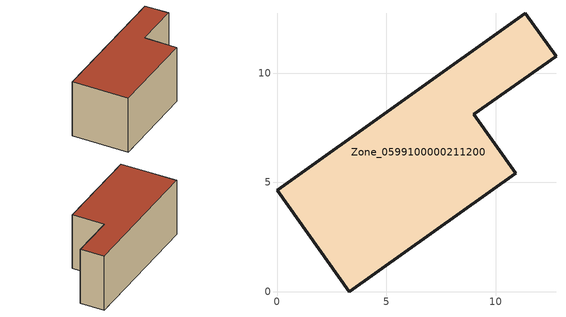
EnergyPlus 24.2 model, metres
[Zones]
Zone_0599100000211200
 floor ground (C_G): 0,4.63 11.35,12.74 12.76,10.78 9.01,8.11 10.91,5.43 3.3,0 z0
 wall outside (C_F): 3.3,0 10.91,5.43 9.01,8.11 12.76,10.78 11.35,12.74 0,4.63 3.3,0 z0:5.8
 roof outside (C_R): 11.35,12.74 0,4.63 3.3,0 10.91,5.43 9.01,8.11 12.76,10.78 z5.8
[BUILDING]
Pand.0599100000211200: North Axis=0; Terrain=City; Loads Convergence Tolerance Value=0.04; Temperature Convergence Tolerance Value=0.4; Solar Distribution=FullExterior; Maximum Number of Warmup Days=25; Minimum Number of Warmup Days=1
[Site:Location]
Rotterdam.The.Hague.AP_ZH_NLD Design_Conditions: Latitude=51.96; Longitude=4.45; Time Zone=1; Elevation=-4.5
[SITE:GROUNDTEMPERATURE:BUILDINGSURFACE]
18, 18, 18, 18, 18, 18, 18, 18, 18, 18, 18, 18
[MATERIAL] Thermal Absorptance=0.9; Solar Absorptance=0.7; Visible Absorptance=0.7
Name | Roughness | Thickness | Conductivity | Density | Specific Heat
G.TC.1975-1991 | MediumSmooth | 0.15 | 0.288461 | 540 | 1210
F.TC.1975-1991 | Rough | 0.3 | 0.230769 | 1920 | 840
R.TC.1975-1991 | MediumRough | 0.2 | 0.153846 | 1500 | 1000
[CONSTRUCTION]
C_G: G.TC.1975-1991
C_F: F.TC.1975-1991
C_R: R.TC.1975-1991
[ZONE]
Zone_0599100000211200: Type=1; Multiplier=1; Ceiling Height=Autocalculate; Volume=Autocalculate; Floor Area=autocalculate; Part of Total Floor Area=Yes
[ZONEINFILTRATION:DESIGNFLOWRATE]
Infil_Zone_0599100000211200: Zone or ZoneList or Space or SpaceList=Zone_0599100000211200; Schedule=AlwaysOn; Design Flow Rate Calculation Method=Flow/Area; Flow Rate per Floor Area=0.003; Constant Term Coefficient=1; Temperature Term Coefficient=0; Velocity Term Coefficient=0; Velocity Squared Term Coefficient=0
[HVACTEMPLATE:ZONE:IDEALLOADSAIRSYSTEM]
Zone_0599100000211200: Maximum Heating Supply Air Temperature=50; Minimum Cooling Supply Air Temperature=13; Maximum Heating Supply Air Humidity Ratio=0.0156; Minimum Cooling Supply Air Humidity Ratio=0.0077; Heating Limit=NoLimit; Cooling Limit=NoLimit; Dehumidification Control Type=ConstantSensibleHeatRatio; Cooling Sensible Heat Ratio=0.7; Dehumidification Setpoint=60; Humidification Control Type=None; Humidification Setpoint=30; Outdoor Air Method=None; Outdoor Air Flow Rate per Person=0.00944; Outdoor Air Flow Rate per Zone Floor Area=0; Outdoor Air Flow Rate per Zone=0; Demand Controlled Ventilation Type=None; Outdoor Air Economizer Type=NoEconomizer; Heat Recovery Type=None; Sensible Heat Recovery Effectiveness=0.7; Latent Heat Recovery Effectiveness=0.65
[ZONECONTROL:THERMOSTAT]
ThermostatControl_Zone_0599100000211200: Zone or ZoneList=Zone_0599100000211200; Control Type Schedule=DualSetpointControlType; Control 1=Thermostat_Zone_0599100000211200; Temperature Difference Between Cutout And Setpoint=0
[THERMOSTATSETPOINT:DUALSETPOINT]
Thermostat_Zone_0599100000211200: Heating Setpoint Temperature Schedule=HeatingSetpoint_Zone_0599100000211200; Cooling Setpoint Temperature Schedule=CoolingSetpoint_Zone_0599100000211200
[SCHEDULE:COMPACT]
HeatingSetpoint_Zone_0599100000211200: Through: 12/31, For: AllDays, Until: 24:00, 21
CoolingSetpoint_Zone_0599100000211200: Through: 12/31, For: AllDays, Until: 24:00, 24
DualSetpointControlType: Through: 12/31, For: AllDays, Until: 24:00, 4
AlwaysOn: Through: 12/31, For: AllDays, Until: 24:00, 1
